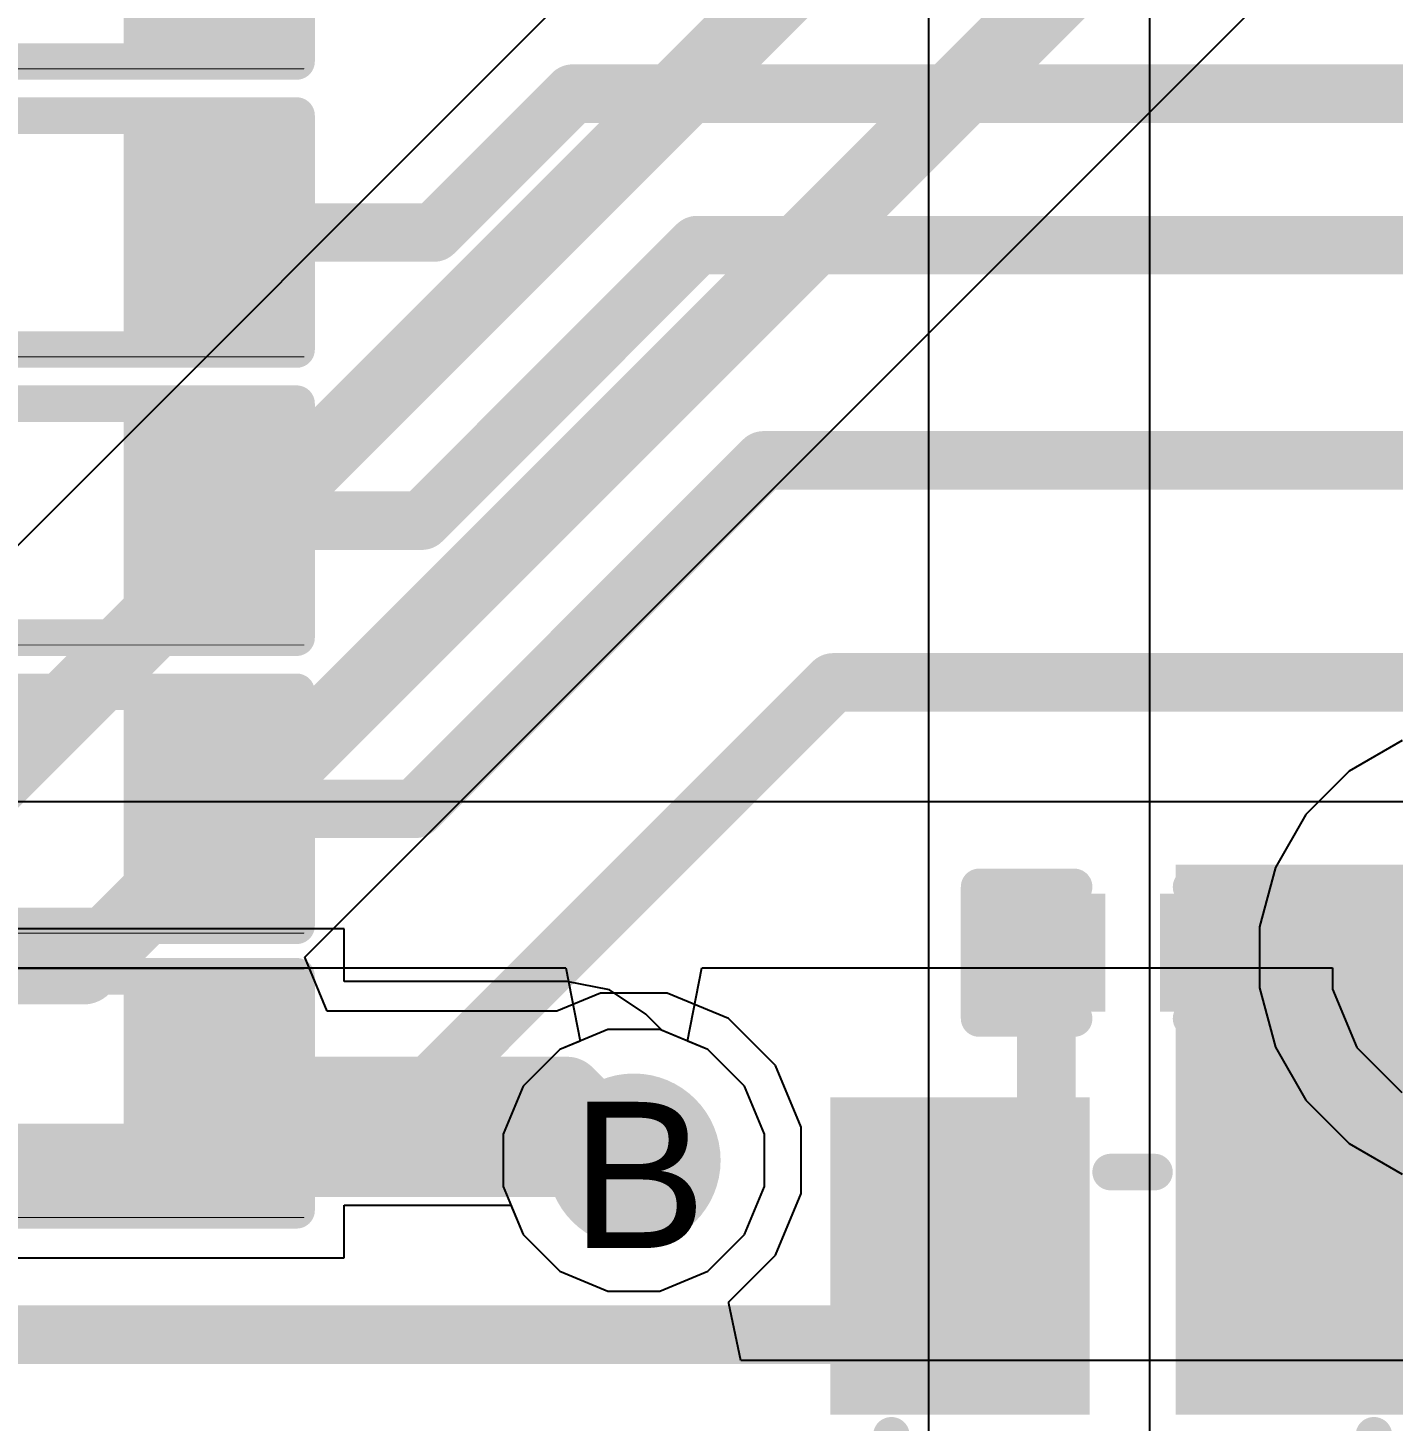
# Model space of a CAD drawing. Header units: inches. Extents: x 0 to 5379, y 0 to 5429.
# Drawn here: x 112.212 to 116.956, y 132.079 to 136.918 of the extents above; entities that cross this region are included whole.
import ezdxf

# ---------------------------------------------------------------- set-up
doc = ezdxf.new("R2010")
doc.units = ezdxf.units.IN
for name, color, linetype in [('Bottom Layer', 5, 'Continuous'), ('Bottom Overlay', 54, 'Continuous'), ('Bottom Paste', 16, 'Continuous'), ('Bottom Solder', 6, 'Continuous'), ('Drill Drawing', 1, 'Continuous'), ('GND01', 16, 'Continuous'), ('GND02', 76, 'Continuous'), ('PWR', 156, 'Continuous'), ('SIG 01', 90, 'Continuous'), ('Top Layer', 1, 'Continuous'), ('Top Overlay', 2, 'Continuous'), ('Top Paste', 8, 'Continuous'), ('Top Solder', 216, 'Continuous'), ('Via Holes', 16, 'Continuous')]:
    doc.layers.add(name, color=color, linetype=linetype)
doc.styles.add('Arial', font='', dxfattribs={"height": 0.2})
doc.styles.get('Arial').set_extended_font_data('Arial')

# ---------------------------------------------------------------- blocks, each defined once
blk = doc.blocks.new('SMD2016_4P_131')
at = {"layer": 'Top Layer'}
for points in [[(-1.25, 0.1999), (-1.25, 0.9999), (-0.2501, 0.9999), (-0.2501, 0.1999)], [(0.2501, 0.2), (0.2501, 1), (1.2501, 1), (1.2501, 0.2)], [(-1.2499, -1), (-1.2499, -0.2), (-0.2499, -0.2), (-0.2499, -1)], [(0.2501, -0.9999), (0.2501, -0.1999), (1.2501, -0.1999), (1.2501, -0.9999)]]:
    blk.add_hatch(color=1, dxfattribs=at).paths.add_polyline_path(points)
at = {"layer": 'Top Paste'}
for points in [[(-1.25, 0.1999), (-1.25, 0.9999), (-0.2501, 0.9999), (-0.2501, 0.1999)], [(0.2501, 0.2), (0.2501, 1), (1.2501, 1), (1.2501, 0.2)], [(-1.2499, -1), (-1.2499, -0.2), (-0.2499, -0.2), (-0.2499, -1)], [(0.2501, -0.9999), (0.2501, -0.1999), (1.2501, -0.1999), (1.2501, -0.9999)]]:
    blk.add_hatch(color=8, dxfattribs=at).paths.add_polyline_path(points)
at = {"layer": 'Top Solder'}
for points in [[(-1.3008, 0.1491), (-1.3008, 1.0507), (-0.1993, 1.0507), (-0.1993, 0.1491)], [(0.1993, 0.1492), (0.1993, 1.0508), (1.3009, 1.0508), (1.3009, 0.1492)], [(-1.3007, -1.0508), (-1.3007, -0.1492), (-0.1991, -0.1492), (-0.1991, -1.0508)], [(0.1993, -1.0507), (0.1993, -0.1491), (1.3009, -0.1491), (1.3009, -1.0507)]]:
    blk.add_hatch(color=216, dxfattribs=at).paths.add_polyline_path(points)
at = {"layer": 'Top Overlay'}
for points in [[(-0.127, 0.8382, 0.127, 0.127, 0), (0.127, 0.8382, 0.127, 0.127, 0)], [(-1.0414, 0.0762, 0.127, 0.127, 0), (-1.0414, -0.0762, 0.127, 0.127, 0)], [(1.0414, 0.0764, 0.127, 0.127, 0), (1.0414, -0.076, 0.127, 0.127, 0)], [(-1.4249, -0.4826, 0.127, 0.127, 0), (-1.3487, -0.5588, 0.127, 0.127, 0)], [(-1.4249, -0.4826, 0.127, 0.127, 0), (-1.4249, -0.635, 0.127, 0.127, 0)], [(-1.3487, -0.5588, 0.127, 0.127, 0), (-1.4249, -0.635, 0.127, 0.127, 0)], [(-0.1269, -0.8384, 0.127, 0.127, 0), (0.1271, -0.8384, 0.127, 0.127, 0)]]:
    blk.add_lwpolyline(points, format="xyseb", dxfattribs=at)
for points in [[(-0.1588, 0.8382, 0.0635, 0.0635, 1), (-0.0952, 0.8382, 0.0635, 0.0635, 1)], [(0.0952, 0.8382, 0.0635, 0.0635, 1), (0.1588, 0.8382, 0.0635, 0.0635, 1)], [(-1.0732, 0.0762, 0.0635, 0.0635, 1), (-1.0096, 0.0762, 0.0635, 0.0635, 1)], [(1.0097, 0.0764, 0.0635, 0.0635, 1), (1.0732, 0.0764, 0.0635, 0.0635, 1)], [(-1.0732, -0.0762, 0.0635, 0.0635, 1), (-1.0096, -0.0762, 0.0635, 0.0635, 1)], [(1.0097, -0.076, 0.0635, 0.0635, 1), (1.0732, -0.076, 0.0635, 0.0635, 1)], [(-1.4566, -0.4826, 0.0635, 0.0635, 1), (-1.3931, -0.4826, 0.0635, 0.0635, 1)], [(-1.4566, -0.4826, 0.0635, 0.0635, 1), (-1.3931, -0.4826, 0.0635, 0.0635, 1)], [(-1.3804, -0.5588, 0.0635, 0.0635, 1), (-1.3169, -0.5588, 0.0635, 0.0635, 1)], [(-1.3804, -0.5588, 0.0635, 0.0635, 1), (-1.3169, -0.5588, 0.0635, 0.0635, 1)], [(-1.4566, -0.635, 0.0635, 0.0635, 1), (-1.3931, -0.635, 0.0635, 0.0635, 1)], [(-1.4566, -0.635, 0.0635, 0.0635, 1), (-1.3931, -0.635, 0.0635, 0.0635, 1)], [(-0.1586, -0.8384, 0.0635, 0.0635, 1), (-0.0951, -0.8384, 0.0635, 0.0635, 1)], [(0.0954, -0.8384, 0.0635, 0.0635, 1), (0.1589, -0.8384, 0.0635, 0.0635, 1)]]:
    blk.add_lwpolyline(points, format="xyseb", close=True, dxfattribs=at)
blk = doc.blocks.new('R___0402_302')
at = {"layer": 'Top Layer'}
for points in [[(-0.6985, -0.3175), (-0.6985, 0.3175), (-0.2413, 0.3175), (-0.2413, -0.3175)], [(0.2413, -0.3175), (0.2413, 0.3175), (0.6985, 0.3175), (0.6985, -0.3175)]]:
    blk.add_hatch(color=1, dxfattribs=at).paths.add_polyline_path(points)
at = {"layer": 'Top Paste'}
for points in [[(-0.6985, -0.3175), (-0.6985, 0.3175), (-0.2413, 0.3175), (-0.2413, -0.3175)], [(0.2413, -0.3175), (0.2413, 0.3175), (0.6985, 0.3175), (0.6985, -0.3175)]]:
    blk.add_hatch(color=8, dxfattribs=at).paths.add_polyline_path(points)
at = {"layer": 'Top Solder'}
for points in [[(-0.7535, -0.3725), (-0.7535, 0.3725), (-0.1863, 0.3725), (-0.1863, -0.3725)], [(0.1863, -0.3725), (0.1863, 0.3725), (0.7535, 0.3725), (0.7535, -0.3725)]]:
    blk.add_hatch(color=216, dxfattribs=at).paths.add_polyline_path(points)
at = {"layer": 'Top Overlay'}
for points in [[(-0.7874, 0.4064, 0.127, 0.127, 0), (0.7874, 0.4064, 0.127, 0.127, 0)], [(-0.7874, -0.4064, 0.127, 0.127, 0), (-0.7874, 0.4064, 0.127, 0.127, 0)], [(0.7874, -0.4064, 0.127, 0.127, 0), (0.7874, 0.4064, 0.127, 0.127, 0)], [(-0.7874, -0.4064, 0.127, 0.127, 0), (0.7874, -0.4064, 0.127, 0.127, 0)], [(-0.8128, -0.4318, 0.00323, 0.00323, 0), (0.8128, -0.4318, 0.00323, 0.00323, 0)]]:
    blk.add_lwpolyline(points, format="xyseb", dxfattribs=at)
for points in [[(-0.8191, 0.4064, 0.0635, 0.0635, 1), (-0.7556, 0.4064, 0.0635, 0.0635, 1)], [(-0.8191, 0.4064, 0.0635, 0.0635, 1), (-0.7556, 0.4064, 0.0635, 0.0635, 1)], [(0.7556, 0.4064, 0.0635, 0.0635, 1), (0.8191, 0.4064, 0.0635, 0.0635, 1)], [(0.7556, 0.4064, 0.0635, 0.0635, 1), (0.8191, 0.4064, 0.0635, 0.0635, 1)], [(-0.8191, -0.4064, 0.0635, 0.0635, 1), (-0.7556, -0.4064, 0.0635, 0.0635, 1)], [(-0.8191, -0.4064, 0.0635, 0.0635, 1), (-0.7556, -0.4064, 0.0635, 0.0635, 1)], [(0.7556, -0.4064, 0.0635, 0.0635, 1), (0.8191, -0.4064, 0.0635, 0.0635, 1)], [(0.7556, -0.4064, 0.0635, 0.0635, 1), (0.8191, -0.4064, 0.0635, 0.0635, 1)], [(-0.8136, -0.4318, 0.00161, 0.00161, 1), (-0.812, -0.4318, 0.00161, 0.00161, 1)], [(0.812, -0.4318, 0.00161, 0.00161, 1), (0.8136, -0.4318, 0.00161, 0.00161, 1)]]:
    blk.add_lwpolyline(points, format="xyseb", close=True, dxfattribs=at)
blk = doc.blocks.new('R___0402_304')
at = {"layer": 'Top Layer'}
for points in [[(-0.6985, -0.3175), (-0.6985, 0.3175), (-0.2413, 0.3175), (-0.2413, -0.3175)], [(0.2413, -0.3175), (0.2413, 0.3175), (0.6985, 0.3175), (0.6985, -0.3175)]]:
    blk.add_hatch(color=1, dxfattribs=at).paths.add_polyline_path(points)
at = {"layer": 'Top Paste'}
for points in [[(-0.6985, -0.3175), (-0.6985, 0.3175), (-0.2413, 0.3175), (-0.2413, -0.3175)], [(0.2413, -0.3175), (0.2413, 0.3175), (0.6985, 0.3175), (0.6985, -0.3175)]]:
    blk.add_hatch(color=8, dxfattribs=at).paths.add_polyline_path(points)
at = {"layer": 'Top Solder'}
for points in [[(-0.7535, -0.3725), (-0.7535, 0.3725), (-0.1863, 0.3725), (-0.1863, -0.3725)], [(0.1863, -0.3725), (0.1863, 0.3725), (0.7535, 0.3725), (0.7535, -0.3725)]]:
    blk.add_hatch(color=216, dxfattribs=at).paths.add_polyline_path(points)
at = {"layer": 'Top Overlay'}
for points in [[(-0.7874, 0.4064, 0.127, 0.127, 0), (0.7874, 0.4064, 0.127, 0.127, 0)], [(-0.7874, -0.4064, 0.127, 0.127, 0), (-0.7874, 0.4064, 0.127, 0.127, 0)], [(0.7874, -0.4064, 0.127, 0.127, 0), (0.7874, 0.4064, 0.127, 0.127, 0)], [(-0.7874, -0.4064, 0.127, 0.127, 0), (0.7874, -0.4064, 0.127, 0.127, 0)], [(-0.8128, -0.4318, 0.00323, 0.00323, 0), (0.8128, -0.4318, 0.00323, 0.00323, 0)]]:
    blk.add_lwpolyline(points, format="xyseb", dxfattribs=at)
for points in [[(-0.8191, 0.4064, 0.0635, 0.0635, 1), (-0.7556, 0.4064, 0.0635, 0.0635, 1)], [(-0.8191, 0.4064, 0.0635, 0.0635, 1), (-0.7556, 0.4064, 0.0635, 0.0635, 1)], [(0.7556, 0.4064, 0.0635, 0.0635, 1), (0.8191, 0.4064, 0.0635, 0.0635, 1)], [(0.7556, 0.4064, 0.0635, 0.0635, 1), (0.8191, 0.4064, 0.0635, 0.0635, 1)], [(-0.8191, -0.4064, 0.0635, 0.0635, 1), (-0.7556, -0.4064, 0.0635, 0.0635, 1)], [(-0.8191, -0.4064, 0.0635, 0.0635, 1), (-0.7556, -0.4064, 0.0635, 0.0635, 1)], [(0.7556, -0.4064, 0.0635, 0.0635, 1), (0.8191, -0.4064, 0.0635, 0.0635, 1)], [(0.7556, -0.4064, 0.0635, 0.0635, 1), (0.8191, -0.4064, 0.0635, 0.0635, 1)], [(-0.8136, -0.4318, 0.00161, 0.00161, 1), (-0.812, -0.4318, 0.00161, 0.00161, 1)], [(0.812, -0.4318, 0.00161, 0.00161, 1), (0.8136, -0.4318, 0.00161, 0.00161, 1)]]:
    blk.add_lwpolyline(points, format="xyseb", close=True, dxfattribs=at)
blk = doc.blocks.new('R___0402_306')
at = {"layer": 'Top Layer'}
for points in [[(-0.6985, -0.3175), (-0.6985, 0.3175), (-0.2413, 0.3175), (-0.2413, -0.3175)], [(0.2413, -0.3175), (0.2413, 0.3175), (0.6985, 0.3175), (0.6985, -0.3175)]]:
    blk.add_hatch(color=1, dxfattribs=at).paths.add_polyline_path(points)
at = {"layer": 'Top Paste'}
for points in [[(-0.6985, -0.3175), (-0.6985, 0.3175), (-0.2413, 0.3175), (-0.2413, -0.3175)], [(0.2413, -0.3175), (0.2413, 0.3175), (0.6985, 0.3175), (0.6985, -0.3175)]]:
    blk.add_hatch(color=8, dxfattribs=at).paths.add_polyline_path(points)
at = {"layer": 'Top Solder'}
for points in [[(-0.7535, -0.3725), (-0.7535, 0.3725), (-0.1863, 0.3725), (-0.1863, -0.3725)], [(0.1863, -0.3725), (0.1863, 0.3725), (0.7535, 0.3725), (0.7535, -0.3725)]]:
    blk.add_hatch(color=216, dxfattribs=at).paths.add_polyline_path(points)
at = {"layer": 'Top Overlay'}
for points in [[(-0.7874, 0.4064, 0.127, 0.127, 0), (0.7874, 0.4064, 0.127, 0.127, 0)], [(-0.7874, -0.4064, 0.127, 0.127, 0), (-0.7874, 0.4064, 0.127, 0.127, 0)], [(0.7874, -0.4064, 0.127, 0.127, 0), (0.7874, 0.4064, 0.127, 0.127, 0)], [(-0.7874, -0.4064, 0.127, 0.127, 0), (0.7874, -0.4064, 0.127, 0.127, 0)], [(-0.8128, -0.4318, 0.00323, 0.00323, 0), (0.8128, -0.4318, 0.00323, 0.00323, 0)]]:
    blk.add_lwpolyline(points, format="xyseb", dxfattribs=at)
for points in [[(-0.8191, 0.4064, 0.0635, 0.0635, 1), (-0.7556, 0.4064, 0.0635, 0.0635, 1)], [(-0.8191, 0.4064, 0.0635, 0.0635, 1), (-0.7556, 0.4064, 0.0635, 0.0635, 1)], [(0.7556, 0.4064, 0.0635, 0.0635, 1), (0.8191, 0.4064, 0.0635, 0.0635, 1)], [(0.7556, 0.4064, 0.0635, 0.0635, 1), (0.8191, 0.4064, 0.0635, 0.0635, 1)], [(-0.8191, -0.4064, 0.0635, 0.0635, 1), (-0.7556, -0.4064, 0.0635, 0.0635, 1)], [(-0.8191, -0.4064, 0.0635, 0.0635, 1), (-0.7556, -0.4064, 0.0635, 0.0635, 1)], [(0.7556, -0.4064, 0.0635, 0.0635, 1), (0.8191, -0.4064, 0.0635, 0.0635, 1)], [(0.7556, -0.4064, 0.0635, 0.0635, 1), (0.8191, -0.4064, 0.0635, 0.0635, 1)], [(-0.8136, -0.4318, 0.00161, 0.00161, 1), (-0.812, -0.4318, 0.00161, 0.00161, 1)], [(0.812, -0.4318, 0.00161, 0.00161, 1), (0.8136, -0.4318, 0.00161, 0.00161, 1)]]:
    blk.add_lwpolyline(points, format="xyseb", close=True, dxfattribs=at)
blk = doc.blocks.new('R___0402_308')
at = {"layer": 'Top Layer'}
for points in [[(-0.6985, -0.3175), (-0.6985, 0.3175), (-0.2413, 0.3175), (-0.2413, -0.3175)], [(0.2413, -0.3175), (0.2413, 0.3175), (0.6985, 0.3175), (0.6985, -0.3175)]]:
    blk.add_hatch(color=1, dxfattribs=at).paths.add_polyline_path(points)
at = {"layer": 'Top Paste'}
for points in [[(-0.6985, -0.3175), (-0.6985, 0.3175), (-0.2413, 0.3175), (-0.2413, -0.3175)], [(0.2413, -0.3175), (0.2413, 0.3175), (0.6985, 0.3175), (0.6985, -0.3175)]]:
    blk.add_hatch(color=8, dxfattribs=at).paths.add_polyline_path(points)
at = {"layer": 'Top Solder'}
for points in [[(-0.7535, -0.3725), (-0.7535, 0.3725), (-0.1863, 0.3725), (-0.1863, -0.3725)], [(0.1863, -0.3725), (0.1863, 0.3725), (0.7535, 0.3725), (0.7535, -0.3725)]]:
    blk.add_hatch(color=216, dxfattribs=at).paths.add_polyline_path(points)
at = {"layer": 'Top Overlay'}
for points in [[(-0.7874, 0.4064, 0.127, 0.127, 0), (0.7874, 0.4064, 0.127, 0.127, 0)], [(-0.7874, -0.4064, 0.127, 0.127, 0), (-0.7874, 0.4064, 0.127, 0.127, 0)], [(0.7874, -0.4064, 0.127, 0.127, 0), (0.7874, 0.4064, 0.127, 0.127, 0)], [(-0.7874, -0.4064, 0.127, 0.127, 0), (0.7874, -0.4064, 0.127, 0.127, 0)], [(-0.8128, -0.4318, 0.00323, 0.00323, 0), (0.8128, -0.4318, 0.00323, 0.00323, 0)]]:
    blk.add_lwpolyline(points, format="xyseb", dxfattribs=at)
for points in [[(-0.8191, 0.4064, 0.0635, 0.0635, 1), (-0.7556, 0.4064, 0.0635, 0.0635, 1)], [(-0.8191, 0.4064, 0.0635, 0.0635, 1), (-0.7556, 0.4064, 0.0635, 0.0635, 1)], [(0.7556, 0.4064, 0.0635, 0.0635, 1), (0.8191, 0.4064, 0.0635, 0.0635, 1)], [(0.7556, 0.4064, 0.0635, 0.0635, 1), (0.8191, 0.4064, 0.0635, 0.0635, 1)], [(-0.8191, -0.4064, 0.0635, 0.0635, 1), (-0.7556, -0.4064, 0.0635, 0.0635, 1)], [(-0.8191, -0.4064, 0.0635, 0.0635, 1), (-0.7556, -0.4064, 0.0635, 0.0635, 1)], [(0.7556, -0.4064, 0.0635, 0.0635, 1), (0.8191, -0.4064, 0.0635, 0.0635, 1)], [(0.7556, -0.4064, 0.0635, 0.0635, 1), (0.8191, -0.4064, 0.0635, 0.0635, 1)], [(-0.8136, -0.4318, 0.00161, 0.00161, 1), (-0.812, -0.4318, 0.00161, 0.00161, 1)], [(0.812, -0.4318, 0.00161, 0.00161, 1), (0.8136, -0.4318, 0.00161, 0.00161, 1)]]:
    blk.add_lwpolyline(points, format="xyseb", close=True, dxfattribs=at)
blk = doc.blocks.new('R___0402_B_326')
at = {"layer": 'Bottom Layer'}
for points in [[(-0.2413, 0.3175), (-0.2413, -0.3175), (-0.6985, -0.3175), (-0.6985, 0.3175)], [(0.6985, 0.3175), (0.6985, -0.3175), (0.2413, -0.3175), (0.2413, 0.3175)]]:
    blk.add_hatch(color=5, dxfattribs=at).paths.add_polyline_path(points)
at = {"layer": 'Bottom Paste'}
for points in [[(-0.2413, 0.3175), (-0.2413, -0.3175), (-0.6985, -0.3175), (-0.6985, 0.3175)], [(0.6985, 0.3175), (0.6985, -0.3175), (0.2413, -0.3175), (0.2413, 0.3175)]]:
    blk.add_hatch(color=16, dxfattribs=at).paths.add_polyline_path(points)
at = {"layer": 'Bottom Solder'}
for points in [[(-0.1863, 0.3725), (-0.1863, -0.3725), (-0.7535, -0.3725), (-0.7535, 0.3725)], [(0.7535, 0.3725), (0.7535, -0.3725), (0.1863, -0.3725), (0.1863, 0.3725)]]:
    blk.add_hatch(color=6, dxfattribs=at).paths.add_polyline_path(points)
at = {"layer": 'Bottom Overlay'}
for points in [[(-0.7874, -0.4064, 0.127, 0.127, 0), (-0.7874, 0.4064, 0.127, 0.127, 0)], [(-0.7874, 0.4064, 0.127, 0.127, 0), (0.7874, 0.4064, 0.127, 0.127, 0)], [(0.7874, -0.4064, 0.127, 0.127, 0), (0.7874, 0.4064, 0.127, 0.127, 0)], [(-0.8128, 0.4318, 0.00323, 0.00323, 0), (0.8128, 0.4318, 0.00323, 0.00323, 0)], [(-0.7874, -0.4064, 0.127, 0.127, 0), (0.7874, -0.4064, 0.127, 0.127, 0)]]:
    blk.add_lwpolyline(points, format="xyseb", dxfattribs=at)
for points in [[(-0.8191, 0.4064, 0.0635, 0.0635, 1), (-0.7556, 0.4064, 0.0635, 0.0635, 1)], [(-0.8191, 0.4064, 0.0635, 0.0635, 1), (-0.7556, 0.4064, 0.0635, 0.0635, 1)], [(0.7556, 0.4064, 0.0635, 0.0635, 1), (0.8191, 0.4064, 0.0635, 0.0635, 1)], [(0.7556, 0.4064, 0.0635, 0.0635, 1), (0.8191, 0.4064, 0.0635, 0.0635, 1)], [(-0.8136, 0.4318, 0.00161, 0.00161, 1), (-0.812, 0.4318, 0.00161, 0.00161, 1)], [(0.812, 0.4318, 0.00161, 0.00161, 1), (0.8136, 0.4318, 0.00161, 0.00161, 1)], [(-0.8191, -0.4064, 0.0635, 0.0635, 1), (-0.7556, -0.4064, 0.0635, 0.0635, 1)], [(-0.8191, -0.4064, 0.0635, 0.0635, 1), (-0.7556, -0.4064, 0.0635, 0.0635, 1)], [(0.7556, -0.4064, 0.0635, 0.0635, 1), (0.8191, -0.4064, 0.0635, 0.0635, 1)], [(0.7556, -0.4064, 0.0635, 0.0635, 1), (0.8191, -0.4064, 0.0635, 0.0635, 1)]]:
    blk.add_lwpolyline(points, format="xyseb", close=True, dxfattribs=at)
blk = doc.blocks.new('R___0402_331')
at = {"layer": 'Top Layer'}
for points in [[(-0.6985, -0.3175), (-0.6985, 0.3175), (-0.2413, 0.3175), (-0.2413, -0.3175)], [(0.2413, -0.3175), (0.2413, 0.3175), (0.6985, 0.3175), (0.6985, -0.3175)]]:
    blk.add_hatch(color=1, dxfattribs=at).paths.add_polyline_path(points)
at = {"layer": 'Top Paste'}
for points in [[(-0.6985, -0.3175), (-0.6985, 0.3175), (-0.2413, 0.3175), (-0.2413, -0.3175)], [(0.2413, -0.3175), (0.2413, 0.3175), (0.6985, 0.3175), (0.6985, -0.3175)]]:
    blk.add_hatch(color=8, dxfattribs=at).paths.add_polyline_path(points)
at = {"layer": 'Top Solder'}
for points in [[(-0.7535, -0.3725), (-0.7535, 0.3725), (-0.1863, 0.3725), (-0.1863, -0.3725)], [(0.1863, -0.3725), (0.1863, 0.3725), (0.7535, 0.3725), (0.7535, -0.3725)]]:
    blk.add_hatch(color=216, dxfattribs=at).paths.add_polyline_path(points)
at = {"layer": 'Top Overlay'}
for points in [[(-0.7874, 0.4064, 0.127, 0.127, 0), (0.7874, 0.4064, 0.127, 0.127, 0)], [(-0.7874, -0.4064, 0.127, 0.127, 0), (-0.7874, 0.4064, 0.127, 0.127, 0)], [(0.7874, -0.4064, 0.127, 0.127, 0), (0.7874, 0.4064, 0.127, 0.127, 0)], [(-0.7874, -0.4064, 0.127, 0.127, 0), (0.7874, -0.4064, 0.127, 0.127, 0)], [(-0.8128, -0.4318, 0.00323, 0.00323, 0), (0.8128, -0.4318, 0.00323, 0.00323, 0)]]:
    blk.add_lwpolyline(points, format="xyseb", dxfattribs=at)
for points in [[(-0.8191, 0.4064, 0.0635, 0.0635, 1), (-0.7556, 0.4064, 0.0635, 0.0635, 1)], [(-0.8191, 0.4064, 0.0635, 0.0635, 1), (-0.7556, 0.4064, 0.0635, 0.0635, 1)], [(0.7556, 0.4064, 0.0635, 0.0635, 1), (0.8191, 0.4064, 0.0635, 0.0635, 1)], [(0.7556, 0.4064, 0.0635, 0.0635, 1), (0.8191, 0.4064, 0.0635, 0.0635, 1)], [(-0.8191, -0.4064, 0.0635, 0.0635, 1), (-0.7556, -0.4064, 0.0635, 0.0635, 1)], [(-0.8191, -0.4064, 0.0635, 0.0635, 1), (-0.7556, -0.4064, 0.0635, 0.0635, 1)], [(0.7556, -0.4064, 0.0635, 0.0635, 1), (0.8191, -0.4064, 0.0635, 0.0635, 1)], [(0.7556, -0.4064, 0.0635, 0.0635, 1), (0.8191, -0.4064, 0.0635, 0.0635, 1)], [(-0.8136, -0.4318, 0.00161, 0.00161, 1), (-0.812, -0.4318, 0.00161, 0.00161, 1)], [(0.812, -0.4318, 0.00161, 0.00161, 1), (0.8136, -0.4318, 0.00161, 0.00161, 1)]]:
    blk.add_lwpolyline(points, format="xyseb", close=True, dxfattribs=at)
blk = doc.blocks.new('C___0201_957')
at = {"layer": 'Top Layer'}
for points in [[(-0.45, 0.15), (-0.15, 0.15), (-0.15, -0.15), (-0.45, -0.15)], [(0.15, 0.15), (0.45, 0.15), (0.45, -0.15), (0.15, -0.15)]]:
    blk.add_hatch(color=1, dxfattribs=at).paths.add_polyline_path(points)
at = {"layer": 'Top Paste'}
for points in [[(-0.45, 0.15), (-0.15, 0.15), (-0.15, -0.15), (-0.45, -0.15)], [(0.15, 0.15), (0.45, 0.15), (0.45, -0.15), (0.15, -0.15)]]:
    blk.add_hatch(color=8, dxfattribs=at).paths.add_polyline_path(points)
at = {"layer": 'Top Solder'}
for points in [[(-0.505, 0.205), (-0.095, 0.205), (-0.095, -0.205), (-0.505, -0.205)], [(0.095, 0.205), (0.505, 0.205), (0.505, -0.205), (0.095, -0.205)]]:
    blk.add_hatch(color=216, dxfattribs=at).paths.add_polyline_path(points)
at = {"layer": 'Top Overlay'}
for points in [[(-0.2032, 0.2286, 0.127, 0.127, 0), (-0.5334, 0.2286, 0.127, 0.127, 0)], [(-0.5334, 0.2286, 0.127, 0.127, 0), (-0.5334, -0.2286, 0.127, 0.127, 0)], [(0.5334, 0.2286, 0.127, 0.127, 0), (0.2032, 0.2286, 0.127, 0.127, 0)], [(0.5334, 0.2286, 0.127, 0.127, 0), (0.5334, -0.2286, 0.127, 0.127, 0)], [(-0.2032, -0.2286, 0.127, 0.127, 0), (-0.5334, -0.2286, 0.127, 0.127, 0)], [(0.5334, -0.2286, 0.127, 0.127, 0), (0.2032, -0.2286, 0.127, 0.127, 0)]]:
    blk.add_lwpolyline(points, format="xyseb", dxfattribs=at)
for points in [[(-0.5651, 0.2286, 0.0635, 0.0635, 1), (-0.5016, 0.2286, 0.0635, 0.0635, 1)], [(-0.5651, 0.2286, 0.0635, 0.0635, 1), (-0.5016, 0.2286, 0.0635, 0.0635, 1)], [(-0.2349, 0.2286, 0.0635, 0.0635, 1), (-0.1714, 0.2286, 0.0635, 0.0635, 1)], [(0.1714, 0.2286, 0.0635, 0.0635, 1), (0.2349, 0.2286, 0.0635, 0.0635, 1)], [(0.5016, 0.2286, 0.0635, 0.0635, 1), (0.5651, 0.2286, 0.0635, 0.0635, 1)], [(0.5016, 0.2286, 0.0635, 0.0635, 1), (0.5651, 0.2286, 0.0635, 0.0635, 1)], [(-0.5651, -0.2286, 0.0635, 0.0635, 1), (-0.5016, -0.2286, 0.0635, 0.0635, 1)], [(-0.5651, -0.2286, 0.0635, 0.0635, 1), (-0.5016, -0.2286, 0.0635, 0.0635, 1)], [(-0.2349, -0.2286, 0.0635, 0.0635, 1), (-0.1714, -0.2286, 0.0635, 0.0635, 1)], [(0.1714, -0.2286, 0.0635, 0.0635, 1), (0.2349, -0.2286, 0.0635, 0.0635, 1)], [(0.5016, -0.2286, 0.0635, 0.0635, 1), (0.5651, -0.2286, 0.0635, 0.0635, 1)], [(0.5016, -0.2286, 0.0635, 0.0635, 1), (0.5651, -0.2286, 0.0635, 0.0635, 1)]]:
    blk.add_lwpolyline(points, format="xyseb", close=True, dxfattribs=at)

msp = doc.modelspace()

# ---------------------------------------------------------------- hatches: boundary and pattern name
at = {"layer": 'Bottom Layer'}
h = msp.add_hatch(color=5, dxfattribs=at)
edge = h.paths.add_edge_path()
edge.add_arc((114.3171, 132.9845), 0.2, 0, 360)
at = {"layer": 'Bottom Solder'}
h = msp.add_hatch(color=6, dxfattribs=at)
edge = h.paths.add_edge_path()
edge.add_arc((117.2992, 133.6897), 0.4016, 0, 360)
h = msp.add_hatch(color=6, dxfattribs=at)
edge = h.paths.add_edge_path()
edge.add_arc((114.3171, 132.9845), 0.3016, 0, 360)
at = {"layer": 'GND01'}
h = msp.add_hatch(color=16, dxfattribs=at)
edge = h.paths.add_edge_path()
edge.add_arc((114.3171, 132.9845), 0.2, 0, 360)
at = {"layer": 'GND02'}
h = msp.add_hatch(color=76, dxfattribs=at)
edge = h.paths.add_edge_path()
edge.add_arc((114.3171, 132.9845), 0.2, 0, 360)
at = {"layer": 'PWR'}
h = msp.add_hatch(color=156, dxfattribs=at)
edge = h.paths.add_edge_path()
edge.add_arc((114.3171, 132.9845), 0.2, 0, 360)
at = {"layer": 'SIG 01'}
h = msp.add_hatch(color=90, dxfattribs=at)
edge = h.paths.add_edge_path()
edge.add_arc((114.3171, 132.9845), 0.2, 0, 360)
at = {"layer": 'Top Layer'}
msp.add_hatch(color=1, dxfattribs=at).paths.add_polyline_path([(116.2003, 132.1523), (117.5994, 132.1523), (117.5994, 134.0116), (116.2003, 134.0116)])
h = msp.add_hatch(color=1, dxfattribs=at)
edge = h.paths.add_edge_path()
edge.add_arc((114.3171, 132.9845), 0.2, 0, 360)
at = {"layer": 'Top Solder'}
h = msp.add_hatch(color=216, dxfattribs=at)
edge = h.paths.add_edge_path()
edge.add_arc((117.2992, 133.6897), 0.4016, 0, 360)
h = msp.add_hatch(color=216, dxfattribs=at)
edge = h.paths.add_edge_path()
edge.add_arc((114.3171, 132.9845), 0.3016, 0, 360)
at = {"layer": 'Via Holes'}
h = msp.add_hatch(color=7, dxfattribs=at)
edge = h.paths.add_edge_path()
edge.add_arc((114.3171, 132.9845), 0.1, 0, 360)

# ---------------------------------------------------------------- linework, layer by layer
at = {"layer": 'Bottom Layer'}
for p, q in [((115.3412, 139.9086), (115.3412, 131.029)), ((116.1098, 131.029), (116.1098, 139.9086)), ((116.9873, 134.4427), (116.8031, 134.3363)), ((116.8031, 134.3363), (116.6526, 134.1858)), ((116.6526, 134.1858), (116.5463, 134.0016)), ((116.5463, 134.0016), (116.4912, 133.7961)), ((113.3104, 133.7889), (111.4054, 133.7889)), ((113.3104, 133.6059), (113.3104, 133.7889)), ((116.4912, 133.7961), (116.4912, 133.5833)), ((114.0841, 133.6059), (113.3104, 133.6059)), ((114.2328, 133.5763), (114.0841, 133.6059)), ((114.3588, 133.4921), (114.2328, 133.5763)), ((116.4912, 133.5833), (116.5463, 133.3778)), ((114.4161, 133.4349), (114.3588, 133.4921)), ((114.5743, 133.3693), (114.4161, 133.4349)), ((114.702, 133.2416), (114.5743, 133.3693)), ((116.5463, 133.3778), (116.6526, 133.1936)), ((114.7711, 133.0748), (114.702, 133.2416)), ((116.6526, 133.1936), (116.8031, 133.0432)), ((114.7711, 132.8941), (114.7711, 133.0748)), ((116.8031, 133.0432), (116.9873, 132.9368)), ((114.702, 132.7273), (114.7711, 132.8941)), ((113.3104, 132.6459), (113.3104, 132.8289)), ((113.3104, 132.8289), (113.8901, 132.8289)), ((113.8901, 132.8289), (113.9322, 132.7273)), ((113.9322, 132.7273), (114.0599, 132.5996)), ((114.5743, 132.5996), (114.702, 132.7273)), ((111.4054, 132.6459), (113.3104, 132.6459)), ((114.0599, 132.5996), (114.2268, 132.5305)), ((114.4074, 132.5305), (114.5743, 132.5996)), ((114.2268, 132.5305), (114.4074, 132.5305))]:
    msp.add_line(p, q, dxfattribs=at)
for points in [[(112.8278, 133.2174, 0.254, 0.254, 0), (114.0841, 133.2174, 0.254, 0.254, 0)], [(114.0841, 133.2174, 0.254, 0.254, 0), (114.3171, 132.9845, 0.254, 0.254, 0)]]:
    msp.add_lwpolyline(points, format="xyseb", dxfattribs=at)
for points in [[(112.7643, 133.2174, 0.127, 0.127, 1), (112.8913, 133.2174, 0.127, 0.127, 1)], [(114.0206, 133.2174, 0.127, 0.127, 1), (114.1476, 133.2174, 0.127, 0.127, 1)], [(114.0206, 133.2174, 0.127, 0.127, 1), (114.1476, 133.2174, 0.127, 0.127, 1)], [(114.2536, 132.9845, 0.127, 0.127, 1), (114.3806, 132.9845, 0.127, 0.127, 1)]]:
    msp.add_lwpolyline(points, format="xyseb", close=True, dxfattribs=at)
at = {"layer": 'GND01'}
for p, q in [((114.2268, 133.4385), (114.0599, 133.3693)), ((114.4074, 133.4385), (114.2268, 133.4385)), ((114.5743, 133.3693), (114.4074, 133.4385)), ((114.0599, 133.3693), (113.9322, 133.2416)), ((114.702, 133.2416), (114.5743, 133.3693)), ((113.9322, 133.2416), (113.8631, 133.0748)), ((114.7711, 133.0748), (114.702, 133.2416)), ((113.8631, 133.0748), (113.8631, 132.8941)), ((114.7711, 132.8941), (114.7711, 133.0748)), ((113.8631, 132.8941), (113.9322, 132.7273)), ((114.702, 132.7273), (114.7711, 132.8941)), ((113.9322, 132.7273), (114.0599, 132.5996)), ((114.5743, 132.5996), (114.702, 132.7273)), ((114.0599, 132.5996), (114.2268, 132.5305)), ((114.4074, 132.5305), (114.5743, 132.5996)), ((114.2268, 132.5305), (114.4074, 132.5305))]:
    msp.add_line(p, q, dxfattribs=at)
at = {"layer": 'GND02'}
for p, q in [((114.2268, 133.4385), (114.0599, 133.3693)), ((114.4074, 133.4385), (114.2268, 133.4385)), ((114.5743, 133.3693), (114.4074, 133.4385)), ((114.0599, 133.3693), (113.9322, 133.2416)), ((114.702, 133.2416), (114.5743, 133.3693)), ((113.9322, 133.2416), (113.8631, 133.0748)), ((114.7711, 133.0748), (114.702, 133.2416)), ((113.8631, 133.0748), (113.8631, 132.8941)), ((114.7711, 132.8941), (114.7711, 133.0748)), ((113.8631, 132.8941), (113.9322, 132.7273)), ((114.702, 132.7273), (114.7711, 132.8941)), ((113.9322, 132.7273), (114.0599, 132.5996)), ((114.5743, 132.5996), (114.702, 132.7273)), ((114.0599, 132.5996), (114.2268, 132.5305)), ((114.4074, 132.5305), (114.5743, 132.5996)), ((114.2268, 132.5305), (114.4074, 132.5305))]:
    msp.add_line(p, q, dxfattribs=at)
at = {"layer": 'PWR'}
for p, q in [((117.1559, 134.23), (94.8721, 134.23)), ((94.4346, 133.6528), (114.0806, 133.6528)), ((114.0806, 133.6528), (114.1311, 133.3988)), ((114.5031, 133.3988), (114.5536, 133.6528)), ((114.5536, 133.6528), (116.7452, 133.6528)), ((116.7452, 133.6528), (116.7452, 133.5795)), ((116.7452, 133.5795), (116.8295, 133.3759)), ((114.1311, 133.3988), (114.0599, 133.3693)), ((114.5743, 133.3693), (114.5031, 133.3988)), ((114.0599, 133.3693), (113.9322, 133.2416)), ((114.702, 133.2416), (114.5743, 133.3693)), ((116.8295, 133.3759), (116.9854, 133.2201)), ((113.9322, 133.2416), (113.8631, 133.0748)), ((114.7711, 133.0748), (114.702, 133.2416)), ((113.8631, 133.0748), (113.8631, 132.8941)), ((114.7711, 132.8941), (114.7711, 133.0748)), ((113.8631, 132.8941), (113.9322, 132.7273)), ((114.702, 132.7273), (114.7711, 132.8941)), ((113.9322, 132.7273), (114.0599, 132.5996)), ((114.5743, 132.5996), (114.702, 132.7273)), ((114.0599, 132.5996), (114.2268, 132.5305)), ((114.4074, 132.5305), (114.5743, 132.5996)), ((114.2268, 132.5305), (114.4074, 132.5305))]:
    msp.add_line(p, q, dxfattribs=at)
at = {"layer": 'SIG 01'}
for p, q in [((118.9298, 141.8739), (111.8039, 134.748)), ((113.1743, 133.6901), (120.5152, 141.031)), ((113.2521, 133.5024), (113.1743, 133.6901)), ((114.2015, 133.5655), (114.0493, 133.5024)), ((114.4327, 133.5655), (114.2015, 133.5655)), ((114.6462, 133.477), (114.4327, 133.5655)), ((114.0493, 133.5024), (113.2521, 133.5024)), ((114.8097, 133.3136), (114.6462, 133.477)), ((114.8981, 133.1), (114.8097, 133.3136)), ((114.8981, 132.8689), (114.8981, 133.1)), ((114.8097, 132.6553), (114.8981, 132.8689)), ((114.6471, 132.4928), (114.8097, 132.6553)), ((114.6471, 132.4876), (114.6471, 132.4928)), ((114.6888, 132.2896), (114.6471, 132.4876)), ((119.5732, 132.2896), (114.6888, 132.2896))]:
    msp.add_line(p, q, dxfattribs=at)
for points in [[(112.0185, 134.23, 0.254, 0.254, 0), (119.4478, 141.6593, 0.254, 0.254, 0)], [(112.4045, 133.6528, 0.254, 0.254, 0), (120.149, 141.3973, 0.254, 0.254, 0)], [(103.5319, 133.6528, 0.254, 0.254, 0), (112.4045, 133.6528, 0.254, 0.254, 0)], [(103.8891, 132.9845, 0.254, 0.254, 0), (114.3171, 132.9845, 0.254, 0.254, 0)]]:
    msp.add_lwpolyline(points, format="xyseb", dxfattribs=at)
for points in [[(112.341, 133.6528, 0.127, 0.127, 1), (112.468, 133.6528, 0.127, 0.127, 1)], [(112.341, 133.6528, 0.127, 0.127, 1), (112.468, 133.6528, 0.127, 0.127, 1)], [(114.2536, 132.9845, 0.127, 0.127, 1), (114.3806, 132.9845, 0.127, 0.127, 1)]]:
    msp.add_lwpolyline(points, format="xyseb", close=True, dxfattribs=at)
at = {"layer": 'Top Layer'}
for points in [[(113.6222, 136.2072, 0.2032, 0.2032, 0), (114.1049, 136.6898, 0.2032, 0.2032, 0)], [(114.1049, 136.6898, 0.2032, 0.2032, 0), (117.7871, 136.6898, 0.2032, 0.2032, 0)], [(112.8278, 136.2072, 0.2032, 0.2032, 0), (113.6222, 136.2072, 0.2032, 0.2032, 0)], [(113.5801, 135.2064, 0.2032, 0.2032, 0), (114.5372, 136.1636, 0.2032, 0.2032, 0)], [(114.5372, 136.1636, 0.2032, 0.2032, 0), (118.3524, 136.1636, 0.2032, 0.2032, 0)], [(113.5578, 134.2056, 0.2032, 0.2032, 0), (114.768, 135.4159, 0.2032, 0.2032, 0)], [(114.768, 135.4159, 0.2032, 0.2032, 0), (119.0416, 135.4159, 0.2032, 0.2032, 0)], [(112.8278, 135.2064, 0.2032, 0.2032, 0), (113.5801, 135.2064, 0.2032, 0.2032, 0)], [(113.5824, 133.2174, 0.2032, 0.2032, 0), (115.0098, 134.6447, 0.2032, 0.2032, 0)], [(115.0098, 134.6447, 0.2032, 0.2032, 0), (118.016, 134.6447, 0.2032, 0.2032, 0)], [(112.8278, 134.2056, 0.2032, 0.2032, 0), (113.5578, 134.2056, 0.2032, 0.2032, 0)], [(115.7503, 133.0523, 0.2032, 0.2032, 0), (115.7503, 133.7057, 0.2032, 0.2032, 0)], [(112.8278, 133.2174, 0.2032, 0.2032, 0), (113.5824, 133.2174, 0.2032, 0.2032, 0)], [(115.4502, 132.7523, 0.2032, 0.2032, 0), (115.7503, 133.0523, 0.2032, 0.2032, 0)], [(115.4502, 132.6523, 0.2032, 0.2032, 0), (115.4502, 132.7523, 0.2032, 0.2032, 0)], [(115.1767, 132.3787, 0.2032, 0.2032, 0), (115.4502, 132.6523, 0.2032, 0.2032, 0)], [(111.7215, 132.3787, 0.2032, 0.2032, 0), (115.1767, 132.3787, 0.2032, 0.2032, 0)]]:
    msp.add_lwpolyline(points, format="xyseb", dxfattribs=at)
for points in [[(114.0541, 136.6898, 0.1016, 0.1016, 1), (114.1557, 136.6898, 0.1016, 0.1016, 1)], [(114.0541, 136.6898, 0.1016, 0.1016, 1), (114.1557, 136.6898, 0.1016, 0.1016, 1)], [(112.777, 136.2072, 0.1016, 0.1016, 1), (112.8786, 136.2072, 0.1016, 0.1016, 1)], [(113.5714, 136.2072, 0.1016, 0.1016, 1), (113.673, 136.2072, 0.1016, 0.1016, 1)], [(113.5714, 136.2072, 0.1016, 0.1016, 1), (113.673, 136.2072, 0.1016, 0.1016, 1)], [(114.4864, 136.1636, 0.1016, 0.1016, 1), (114.588, 136.1636, 0.1016, 0.1016, 1)], [(114.4864, 136.1636, 0.1016, 0.1016, 1), (114.588, 136.1636, 0.1016, 0.1016, 1)], [(114.7172, 135.4159, 0.1016, 0.1016, 1), (114.8188, 135.4159, 0.1016, 0.1016, 1)], [(114.7172, 135.4159, 0.1016, 0.1016, 1), (114.8188, 135.4159, 0.1016, 0.1016, 1)], [(112.777, 135.2064, 0.1016, 0.1016, 1), (112.8786, 135.2064, 0.1016, 0.1016, 1)], [(113.5293, 135.2064, 0.1016, 0.1016, 1), (113.6309, 135.2064, 0.1016, 0.1016, 1)], [(113.5293, 135.2064, 0.1016, 0.1016, 1), (113.6309, 135.2064, 0.1016, 0.1016, 1)], [(114.959, 134.6447, 0.1016, 0.1016, 1), (115.0606, 134.6447, 0.1016, 0.1016, 1)], [(114.959, 134.6447, 0.1016, 0.1016, 1), (115.0606, 134.6447, 0.1016, 0.1016, 1)], [(112.777, 134.2056, 0.1016, 0.1016, 1), (112.8786, 134.2056, 0.1016, 0.1016, 1)], [(113.507, 134.2056, 0.1016, 0.1016, 1), (113.6086, 134.2056, 0.1016, 0.1016, 1)], [(113.507, 134.2056, 0.1016, 0.1016, 1), (113.6086, 134.2056, 0.1016, 0.1016, 1)], [(115.6995, 133.7057, 0.1016, 0.1016, 1), (115.8011, 133.7057, 0.1016, 0.1016, 1)], [(112.777, 133.2174, 0.1016, 0.1016, 1), (112.8786, 133.2174, 0.1016, 0.1016, 1)], [(113.5316, 133.2174, 0.1016, 0.1016, 1), (113.6332, 133.2174, 0.1016, 0.1016, 1)], [(113.5316, 133.2174, 0.1016, 0.1016, 1), (113.6332, 133.2174, 0.1016, 0.1016, 1)], [(115.6995, 133.0523, 0.1016, 0.1016, 1), (115.8011, 133.0523, 0.1016, 0.1016, 1)], [(115.6995, 133.0523, 0.1016, 0.1016, 1), (115.8011, 133.0523, 0.1016, 0.1016, 1)], [(115.3994, 132.7523, 0.1016, 0.1016, 1), (115.501, 132.7523, 0.1016, 0.1016, 1)], [(115.3994, 132.7523, 0.1016, 0.1016, 1), (115.501, 132.7523, 0.1016, 0.1016, 1)], [(115.3994, 132.6523, 0.1016, 0.1016, 1), (115.501, 132.6523, 0.1016, 0.1016, 1)], [(115.3994, 132.6523, 0.1016, 0.1016, 1), (115.501, 132.6523, 0.1016, 0.1016, 1)], [(115.1259, 132.3787, 0.1016, 0.1016, 1), (115.2275, 132.3787, 0.1016, 0.1016, 1)], [(115.1259, 132.3787, 0.1016, 0.1016, 1), (115.2275, 132.3787, 0.1016, 0.1016, 1)]]:
    msp.add_lwpolyline(points, format="xyseb", close=True, dxfattribs=at)

# ---------------------------------------------------------------- block references
for name, p in [('R___0402_331', (112.3579, 137.2079)), ('R___0402_302', (112.3579, 136.2072)), ('R___0402_304', (112.3579, 135.2064)), ('R___0402_306', (112.3579, 134.2056)), ('R___0402_308', (112.3579, 133.2174)), ('R___0402_B_326', (112.3579, 133.2174))]:
    msp.add_blockref(name, p)
for name, p, rotation in [('C___0201_957', (116.0503, 133.7057), 180), ('SMD2016_4P_131', (116.0503, 131.9023), 90)]:
    msp.add_blockref(name, p, dxfattribs=dict(rotation=rotation))

# ---------------------------------------------------------------- texts
at = {"layer": 'Drill Drawing', "style": 'Arial'}
msp.add_text('B', height=0.508, dxfattribs=at).set_placement((114.097, 132.6797))

doc.saveas('drawing.dxf')
